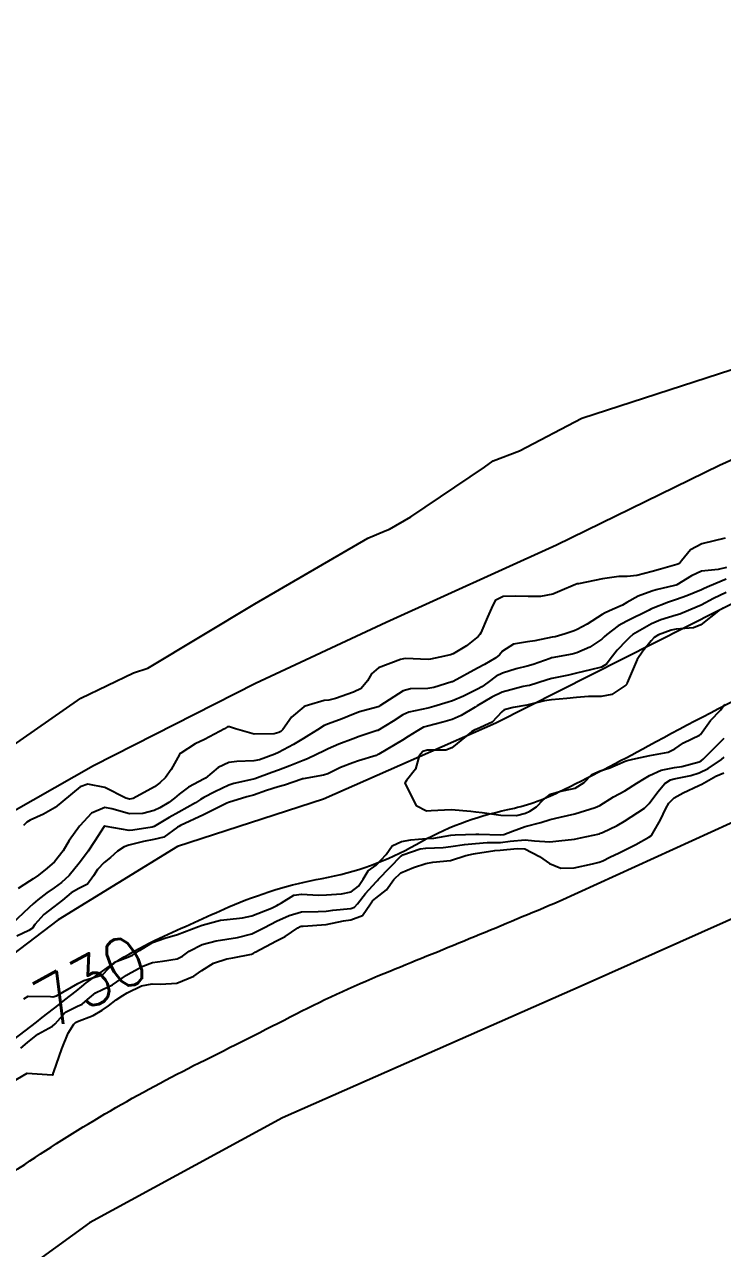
# Model space of a CAD drawing. Header units: metres. Extents: x 307586 to 320046, y 7427249 to 7434250.
# Drawn here: x 316180.6 to 316237.1, y 7433056.2 to 7433155.1 of the extents above; entities that cross this region are included whole.
import ezdxf
from ezdxf.enums import TextEntityAlignment as Align

# ---------------------------------------------------------------- set-up
doc = ezdxf.new("R2010")
doc.units = ezdxf.units.M
doc.header["$MEASUREMENT"] = 0
for name, color, linetype in [('Area', 45, 'Continuous'), ('Cotas', 45, 'Continuous'), ('Curvas de Nivel 1m', 11, 'Continuous'), ('Curvas de Nivel 5m', 15, 'Continuous'), ('Hidrografia', 140, 'Continuous'), ('Vias Primárias', 230, 'Continuous')]:
    doc.layers.add(name, color=color, linetype=linetype)
doc.styles.add('Style-STANDARD', font='STANDARD.shx')

msp = doc.modelspace()

# ---------------------------------------------------------------- linework, layer by layer
at = {"layer": 'Area'}
msp.add_polyline3d([(316176.796, 7433094.806, 742.466), (316185.194, 7433100.638, 739.438), (316189.456, 7433102.683, 733.603), (316190.604, 7433103.054, 733.561), (316199.255, 7433108.262, 733.597), (316208.382, 7433113.577, 733.8), (316209.79, 7433114.152, 733.842), (316210.135, 7433114.305, 733.87), (316211.853, 7433115.291, 733.876), (316217.832, 7433119.29, 733.904), (316218.519, 7433119.81, 733.958), (316220.654, 7433120.631, 733.942), (316225.689, 7433123.261, 734.013), (316237.808, 7433127.192, 734.085)], dxfattribs=at)
at = {"layer": 'Curvas de Nivel 1m', "flags": 128}
for points, elevation in [([(316237.274, 7433113.564), (316235.387, 7433113.098), (316234.468, 7433112.633), (316233.745, 7433111.726), (316233.567, 7433111.532), (316233.37, 7433111.431), (316232.053, 7433111.056), (316231.364, 7433110.865), (316230.131, 7433110.539), (316229.36, 7433110.458), (316228.681, 7433110.465), (316227.358, 7433110.292), (316225.406, 7433109.882), (316225.353, 7433109.878), (316225.308, 7433109.876), (316225.169, 7433109.832), (316223.909, 7433109.28), (316223.341, 7433109.05), (316222.336, 7433108.862), (316221.338, 7433108.845), (316220.355, 7433108.868), (316219.337, 7433108.866), (316218.694, 7433108.544), (316218.379, 7433107.909), (316218.05, 7433107.178), (316217.516, 7433105.918), (316217.44, 7433105.779), (316217.299, 7433105.627), (316216.352, 7433104.869), (316215.277, 7433104.227), (316215.076, 7433104.152), (316214.219, 7433103.961), (316213.444, 7433103.796), (316213.271, 7433103.778), (316211.422, 7433103.838), (316211.271, 7433103.825), (316211.035, 7433103.758), (316209.264, 7433103.086), (316208.687, 7433102.597), (316208.365, 7433102.029), (316207.846, 7433101.435), (316207.244, 7433101.13), (316205.79, 7433100.613), (316205.237, 7433100.49), (316204.86, 7433100.45), (316203.609, 7433100.086), (316203.323, 7433099.998), (316203.231, 7433099.952), (316202.218, 7433099.1), (316201.517, 7433098.107), (316201.355, 7433097.955), (316201.201, 7433097.872), (316200.835, 7433097.751), (316199.199, 7433097.746), (316197.693, 7433098.155), (316197.206, 7433098.336), (316197.044, 7433098.324), (316196.805, 7433098.166), (316195.194, 7433097.302), (316194.437, 7433096.951), (316193.284, 7433096.209), (316193.232, 7433096.16), (316193.181, 7433096.095), (316192.491, 7433094.889), (316192.032, 7433094.221), (316191.586, 7433093.789), (316191.145, 7433093.468), (316189.428, 7433092.547), (316189.135, 7433092.475), (316188.828, 7433092.571), (316187.144, 7433093.418), (316185.753, 7433093.687), (316185.145, 7433093.489), (316183.749, 7433092.321), (316183.128, 7433091.802), (316182.185, 7433091.276), (316181.109, 7433090.774), (316180.833, 7433090.628), (316180.579, 7433090.358)], 733), ([(316237.368, 7433111.193), (316236.711, 7433111.035), (316235.365, 7433110.913), (316234.549, 7433110.53), (316233.353, 7433109.785), (316233.315, 7433109.769), (316233.166, 7433109.732), (316231.704, 7433109.39), (316231.346, 7433109.294), (316230.227, 7433108.88), (316229.332, 7433108.366), (316228.961, 7433108.152), (316228.174, 7433107.791), (316227.581, 7433107.537), (316227.319, 7433107.401), (316226.119, 7433106.626), (316225.307, 7433106.189), (316225.053, 7433106.084), (316224.339, 7433105.84), (316223.543, 7433105.604), (316223.299, 7433105.556), (316221.878, 7433105.28), (316221.293, 7433105.188), (316220.174, 7433105.002), (316219.281, 7433104.448), (316219.037, 7433104.142), (316218.744, 7433103.905), (316217.808, 7433103.374), (316217.264, 7433103.058), (316215.293, 7433101.99), (316215.253, 7433101.974), (316215.237, 7433101.966), (316215.188, 7433101.951), (316213.718, 7433101.495), (316213.247, 7433101.419), (316211.826, 7433101.405), (316211.245, 7433101.246), (316209.372, 7433100.018), (316209.289, 7433099.962), (316209.232, 7433099.935), (316207.731, 7433099.529), (316207.223, 7433099.349), (316206.307, 7433098.963), (316205.21, 7433098.57), (316204.857, 7433098.425), (316204.313, 7433098.079), (316203.634, 7433097.65), (316203.196, 7433097.391), (316202.39, 7433096.899), (316201.184, 7433096.247), (316200.873, 7433096.115), (316199.648, 7433095.661), (316199.174, 7433095.567), (316197.795, 7433095.532), (316197.172, 7433095.437), (316196.305, 7433095.034), (316195.262, 7433094.188), (316195.152, 7433094.118), (316193.909, 7433093.438), (316193.14, 7433092.883), (316192.776, 7433092.574), (316192.31, 7433092.218), (316191.579, 7433091.775), (316191.126, 7433091.572), (316190.209, 7433091.329), (316189.123, 7433091.309), (316187.693, 7433091.708), (316187.128, 7433091.797), (316186.051, 7433091.364), (316185.113, 7433090.339), (316185.088, 7433090.3), (316184.256, 7433089.152), (316183.769, 7433088.32), (316183.074, 7433087.414), (316182.49, 7433086.914), (316181.786, 7433086.343), (316181.359, 7433086.047), (316181.056, 7433085.862), (316180.146, 7433085.264)], 732), ([(316237.359, 7433110.243), (316235.991, 7433109.7), (316235.562, 7433109.495), (316235.348, 7433109.392), (316234.167, 7433108.895), (316233.336, 7433108.601), (316232.683, 7433108.387), (316231.325, 7433107.857), (316231.253, 7433107.822), (316231.13, 7433107.753), (316229.314, 7433106.85), (316228.611, 7433106.486), (316227.703, 7433105.796), (316227.503, 7433105.595), (316227.297, 7433105.398), (316226.342, 7433104.759), (316225.28, 7433104.305), (316224.907, 7433104.205), (316223.274, 7433103.898), (316223.234, 7433103.89), (316223.13, 7433103.851), (316221.76, 7433103.373), (316221.267, 7433103.231), (316220.386, 7433103.005), (316219.261, 7433102.664), (316218.755, 7433102.408), (316218.076, 7433101.912), (316217.597, 7433101.569), (316217.247, 7433101.368), (316216.117, 7433100.812), (316215.238, 7433100.431), (316214.88, 7433100.31), (316213.718, 7433099.965), (316213.343, 7433099.858), (316213.231, 7433099.834), (316211.694, 7433099.518), (316211.223, 7433099.302), (316210.443, 7433098.773), (316209.203, 7433098.042), (316209.188, 7433098.035), (316209.141, 7433098.021), (316207.691, 7433097.542), (316207.196, 7433097.368), (316206.055, 7433096.92), (316205.188, 7433096.547), (316204.866, 7433096.393), (316204.255, 7433096.079), (316203.516, 7433095.749), (316203.176, 7433095.618), (316202.09, 7433095.18), (316201.164, 7433094.828), (316200.639, 7433094.64), (316199.26, 7433094.138), (316199.153, 7433094.108), (316197.556, 7433093.749), (316197.147, 7433093.608), (316196.036, 7433093.071), (316195.137, 7433092.628), (316194.863, 7433092.465), (316194.452, 7433092.197), (316193.125, 7433091.438), (316192.337, 7433091.002), (316191.113, 7433090.278), (316190.964, 7433090.232), (316189.398, 7433089.966), (316189.108, 7433089.951), (316187.246, 7433090.279), (316187.113, 7433090.304), (316187.092, 7433090.301), (316187.077, 7433090.28), (316186.309, 7433089.073), (316185.785, 7433088.293), (316185.488, 7433087.887), (316185.073, 7433087.314), (316184.251, 7433086.312), (316183.63, 7433085.746), (316183.048, 7433085.318), (316182.461, 7433084.916), (316181.737, 7433084.343), (316181.351, 7433084.025), (316181.027, 7433083.734), (316179.598, 7433082.371)], 731), ([(316237.095, 7433107.915), (316236.741, 7433107.689), (316235.312, 7433106.571), (316234.699, 7433106.326), (316233.308, 7433106.209), (316232.904, 7433106.137), (316231.886, 7433105.744), (316231.518, 7433105.53), (316231.296, 7433105.283), (316230.611, 7433104.432), (316230.168, 7433103.767), (316229.348, 7433101.872), (316229.315, 7433101.779), (316229.252, 7433101.693), (316228.109, 7433100.926), (316227.243, 7433100.787), (316226.217, 7433100.789), (316225.242, 7433100.702), (316224.462, 7433100.617), (316223.24, 7433100.519), (316222.679, 7433100.416), (316221.235, 7433100.089), (316220.138, 7433099.886), (316219.419, 7433099.708), (316219.227, 7433099.528), (316218.432, 7433098.69), (316217.206, 7433098.133), (316217.048, 7433098.08), (316216.77, 7433097.926), (316215.19, 7433096.616), (316214.697, 7433096.446), (316213.188, 7433096.432), (316212.84, 7433096.32), (316212.548, 7433095.976), (316212.253, 7433094.893), (316211.518, 7433093.986), (316211.376, 7433093.762), (316212.307, 7433091.978), (316213.129, 7433091.549), (316213.516, 7433091.579), (316215.13, 7433091.635), (316216.712, 7433091.509), (316217.128, 7433091.472), (316217.625, 7433091.418), (316219.126, 7433091.177), (316220.394, 7433091.15), (316221.128, 7433091.355), (316221.491, 7433091.504), (316222.031, 7433091.861), (316222.553, 7433092.441), (316223.143, 7433092.874), (316223.89, 7433093.098), (316225.148, 7433093.38), (316225.872, 7433093.819), (316226.501, 7433094.471), (316227.167, 7433094.759), (316227.959, 7433095.004), (316229.179, 7433095.548), (316229.354, 7433095.604), (316230.046, 7433095.767), (316231.185, 7433095.997), (316232.651, 7433096.273), (316233.191, 7433096.541), (316233.892, 7433097.027), (316235.202, 7433097.644), (316235.279, 7433097.709), (316236.084, 7433098.833), (316236.896, 7433099.685), (316237.238, 7433100.152)], 729), ([(316180.359, 7433072.358), (316180.898, 7433072.817), (316181.736, 7433073.511), (316182.911, 7433074.132), (316183.114, 7433074.327), (316183.972, 7433075.27), (316184.935, 7433075.755), (316185.308, 7433075.926), (316185.74, 7433076.292), (316186.391, 7433076.843), (316186.951, 7433077.109), (316187.745, 7433077.483), (316188.888, 7433078.261), (316188.933, 7433078.291), (316188.964, 7433078.311), (316190.22, 7433078.996), (316190.979, 7433079.296), (316191.8, 7433079.402), (316192.983, 7433079.572), (316193.404, 7433079.786), (316193.943, 7433080.196), (316194.999, 7433080.753), (316196.123, 7433081.048), (316197.003, 7433081.17), (316197.862, 7433081.294), (316199.008, 7433081.616), (316200.035, 7433082.125), (316201.018, 7433082.637), (316202.029, 7433083.094), (316203.026, 7433083.384), (316204.366, 7433083.41), (316205.027, 7433083.432), (316205.571, 7433083.511), (316207.029, 7433083.663), (316207.304, 7433083.763), (316207.548, 7433084.035), (316208.211, 7433084.862), (316209.06, 7433085.796), (316209.168, 7433085.912), (316209.265, 7433086.017), (316211.082, 7433087.91), (316211.13, 7433087.942), (316211.233, 7433087.989), (316212.608, 7433088.457), (316213.091, 7433088.523), (316214.482, 7433088.566), (316215.093, 7433088.645), (316216.212, 7433088.818), (316217.098, 7433088.908), (316218.036, 7433088.973), (316219.099, 7433088.993), (316219.903, 7433089.086), (316221.103, 7433089.198), (316221.857, 7433089.107), (316223.101, 7433089.041), (316223.822, 7433089.123), (316225.104, 7433089.26), (316225.575, 7433089.354), (316227.111, 7433089.695), (316227.188, 7433089.723), (316227.361, 7433089.798), (316228.542, 7433090.363), (316229.122, 7433090.7), (316230.746, 7433091.756), (316231.137, 7433092.14), (316231.821, 7433093.068), (316232.402, 7433093.738), (316232.85, 7433094.041), (316233.159, 7433094.133), (316234.486, 7433094.394), (316235.166, 7433094.599), (316235.907, 7433094.963), (316236.975, 7433095.683), (316237.185, 7433095.88)], 731), ([(316179.613, 7433069.617), (316180.873, 7433070.35), (316182.871, 7433070.222), (316182.953, 7433070.248), (316182.975, 7433070.328), (316183.011, 7433070.465), (316183.652, 7433072.319), (316184.17, 7433073.576), (316184.632, 7433074.304), (316184.77, 7433074.447), (316184.916, 7433074.519), (316186.208, 7433075.003), (316186.93, 7433075.424), (316187.429, 7433075.781), (316188.041, 7433076.269), (316188.592, 7433076.618), (316188.949, 7433076.824), (316190.111, 7433077.399), (316190.956, 7433077.57), (316191.65, 7433077.529), (316192.957, 7433077.618), (316194.336, 7433078.189), (316194.71, 7433078.441), (316194.97, 7433078.643), (316195.911, 7433079.238), (316196.984, 7433079.579), (316197.471, 7433079.669), (316198.99, 7433079.957), (316199.114, 7433080.015), (316199.293, 7433080.135), (316201.002, 7433081.041), (316201.708, 7433081.401), (316202.733, 7433082.093), (316202.914, 7433082.191), (316203.014, 7433082.219), (316203.155, 7433082.229), (316205.016, 7433082.368), (316206.418, 7433082.647), (316207.02, 7433082.742), (316207.967, 7433083.087), (316208.618, 7433084.024), (316208.782, 7433084.277), (316209.04, 7433084.495), (316209.912, 7433085.145), (316210.502, 7433085.998), (316211.068, 7433086.542), (316212.09, 7433086.963), (316213.076, 7433087.294), (316213.654, 7433087.387), (316215.079, 7433087.531), (316216.322, 7433087.931), (316216.93, 7433088.078), (316217.086, 7433088.104), (316218.661, 7433088.333), (316219.09, 7433088.367), (316220.469, 7433088.502), (316221.092, 7433088.471), (316222.267, 7433087.858), (316223.077, 7433087.286), (316223.995, 7433086.919), (316225.074, 7433086.939), (316226.54, 7433087.271), (316227.079, 7433087.389), (316227.384, 7433087.493), (316227.947, 7433087.791), (316228.714, 7433088.158), (316229.091, 7433088.33), (316230.048, 7433088.816), (316231.108, 7433089.399), (316231.306, 7433089.552), (316231.433, 7433089.747), (316232.046, 7433090.818), (316232.468, 7433091.737), (316232.711, 7433092.161), (316233.141, 7433092.578), (316233.872, 7433092.997), (316235.152, 7433093.59), (316235.382, 7433093.707), (316236.524, 7433094.328), (316237.167, 7433094.607)], 732)]:
    msp.add_lwpolyline(points, dxfattribs=dict(at, elevation=elevation))
at = {"layer": 'Curvas de Nivel 5m', "elevation": 730, "flags": 128}
for points in [[(316237.345, 7433109.164), (316236.332, 7433108.701), (316235.33, 7433108.167), (316235.017, 7433108.024), (316234.308, 7433107.72), (316233.617, 7433107.43), (316233.319, 7433107.342), (316232.082, 7433106.976), (316231.312, 7433106.658), (316229.801, 7433105.773), (316229.532, 7433105.544), (316229.296, 7433105.288), (316228.553, 7433104.518), (316227.988, 7433103.793), (316227.683, 7433103.382), (316227.266, 7433103.135), (316226.387, 7433102.936), (316225.261, 7433102.65), (316224.598, 7433102.498), (316223.257, 7433102.226), (316222.96, 7433102.149), (316222.061, 7433101.862), (316221.447, 7433101.672), (316221.25, 7433101.625), (316220.949, 7433101.574), (316219.245, 7433101.121), (316218.424, 7433100.725), (316217.234, 7433100.031), (316217.052, 7433099.923), (316215.932, 7433099.23), (316215.218, 7433098.93), (316214.46, 7433098.712), (316213.209, 7433098.39), (316212.895, 7433098.286), (316212.347, 7433097.979), (316211.652, 7433097.531), (316211.195, 7433097.248), (316209.285, 7433096.119), (316209.183, 7433096.063), (316209.153, 7433096.05), (316209.061, 7433096.021), (316207.637, 7433095.574), (316207.174, 7433095.428), (316206.186, 7433095.036), (316205.16, 7433094.538), (316204.812, 7433094.42), (316203.154, 7433094.13), (316203.12, 7433094.123), (316203.045, 7433094.091), (316201.649, 7433093.604), (316201.147, 7433093.469), (316200.191, 7433093.172), (316199.14, 7433092.818), (316198.619, 7433092.664), (316197.133, 7433092.216), (316197.003, 7433092.162), (316195.123, 7433091.212), (316193.257, 7433090.351), (316193.114, 7433090.28), (316193.069, 7433090.255), (316193.011, 7433090.211), (316191.904, 7433089.419), (316191.098, 7433089.224), (316190.265, 7433089.073), (316189.09, 7433088.753), (316188.714, 7433088.639), (316188.152, 7433088.269), (316187.586, 7433087.767), (316187.074, 7433087.357), (316186.55, 7433086.803), (316186.234, 7433086.288), (316185.727, 7433085.619), (316185.048, 7433085.279), (316184.427, 7433084.924), (316183.711, 7433084.32), (316183.028, 7433083.79), (316182.202, 7433083.157), (316181.486, 7433082.345), (316181.298, 7433082.059), (316181.008, 7433081.881), (316180.039, 7433081.405)], [(316180.6, 7433076.355), (316180.945, 7433076.569), (316182.744, 7433076.533), (316182.945, 7433076.516), (316183.226, 7433076.606), (316184.956, 7433077.59), (316185.431, 7433077.823), (316186.963, 7433078.28), (316187.927, 7433079.322), (316188.985, 7433079.729), (316189.365, 7433079.877), (316189.932, 7433080.246), (316191, 7433080.892), (316191.981, 7433081.243), (316193.006, 7433081.542), (316194.705, 7433082.185), (316195.014, 7433082.303), (316196.488, 7433082.696), (316197.019, 7433082.767), (316198.262, 7433082.906), (316199.022, 7433083.064), (316200.602, 7433083.69), (316201.031, 7433083.905), (316201.17, 7433083.971), (316201.402, 7433084.106), (316202.419, 7433084.719), (316203.044, 7433084.801), (316204.399, 7433084.714), (316205.043, 7433084.747), (316206.251, 7433084.841), (316207.047, 7433084.996), (316207.647, 7433085.441), (316208.018, 7433086.03), (316208.41, 7433086.686), (316209.074, 7433087.163), (316209.883, 7433088.008), (316210.37, 7433088.724), (316211.099, 7433089.075), (316211.876, 7433089.208), (316213.103, 7433089.297), (316213.726, 7433089.342), (316215.107, 7433089.569), (316215.444, 7433089.609), (316217.109, 7433089.665), (316217.362, 7433089.665), (316219.108, 7433089.596), (316219.379, 7433089.626), (316220.079, 7433089.886), (316221.117, 7433090.266), (316222.369, 7433090.609), (316223.123, 7433090.828), (316223.941, 7433091.025), (316225.128, 7433091.3), (316226.775, 7433091.805), (316227.135, 7433091.977), (316228.256, 7433092.674), (316229.147, 7433093.155), (316230.127, 7433093.765), (316230.762, 7433094.153), (316231.162, 7433094.382), (316232.095, 7433094.814), (316233.172, 7433095.034), (316233.764, 7433095.134), (316235.18, 7433095.507), (316235.318, 7433095.57), (316235.498, 7433095.705), (316237.2, 7433097.418)]]:
    msp.add_lwpolyline(points, dxfattribs=at)
at = {"layer": 'Hidrografia', "elevation": 735.418}
msp.add_lwpolyline([(316341.692, 7433148.823), (316317.462, 7433140.929), (316300.322, 7433135.03), (316280.736, 7433128.536), (316254.771, 7433116.832), (316218.727, 7433098.62), (316204.814, 7433092.47), (316193.001, 7433088.653), (316183.372, 7433082.733), (316161.6, 7433066.193), (316141.656, 7433049.239), (316128.334, 7433034.066), (316109.216, 7433008.468), (316102.473, 7433000.656), (316095.756, 7432992.79), (316087.031, 7432982.208), (316083.822, 7432978.316), (316071.538, 7432959.202)], dxfattribs=at)
at = {"layer": 'Hidrografia'}
msp.add_lwpolyline([(316170.326, 7433066.407, 0.023239), (316185.268, 7433077.344, -0.06165), (316191.566, 7433081.25, -0.004482), (316197.17, 7433083.774, -0.058843), (316204.71, 7433086.078, 0.084883), (316212.29, 7433088.831, -0.077681), (316219.699, 7433091.642, 0.061932), (316223.833, 7433093.065, 0.010909), (316231.055, 7433096.796, -0.010305), (316241.169, 7433102.036, 0.044378), (316253.486, 7433109.523, -0.084439), (316261.164, 7433113.388, 0.080372), (316270.866, 7433118.174, -0.094094), (316280.743, 7433122.717, 0.051163), (316295.465, 7433128.019, -0.018483), (316304.836, 7433132.102, -0.144651), (316309.618, 7433132.518, 0.26419), (316312.144, 7433133.343, -0.160222), (316321.148, 7433138.436, -0.007951), (316327.731, 7433139.642, 0.061882)], format="xyb", dxfattribs=at)
at = {"layer": 'Vias Primárias'}
msp.add_lwpolyline([(316334.595, 7433155.063), (316309.409, 7433148.443), (316288.636, 7433141.235), (316276.215, 7433136.406), (316258.389, 7433128.995), (316246.469, 7433123.806), (316236.807, 7433119.442), (316223.631, 7433112.995), (316209.866, 7433106.751), (316199.322, 7433101.824), (316186.233, 7433095.186), (316178.195, 7433090.621)], dxfattribs=at)
msp.add_lwpolyline([(316334.595, 7433155.063), (316309.409, 7433148.443), (316288.636, 7433141.235), (316276.215, 7433136.406), (316258.389, 7433128.995), (316246.469, 7433123.806), (316236.807, 7433119.442), (316223.631, 7433112.995), (316209.866, 7433106.751), (316199.322, 7433101.824), (316186.233, 7433095.186), (316178.195, 7433090.621)], dxfattribs=at)
for points in [[(316172.021, 7433057.011, -0.006715), (316180.664, 7433062.979, -0.032081), (316194.773, 7433071.185, 0.002605), (316202.596, 7433075.137, -0.022249), (316210.163, 7433078.594, 0.003609), (316223.856, 7433084.243), (316237.676, 7433090.541), (316249.13, 7433095.49), (316261.872, 7433101.05), (316281.002, 7433109.287), (316293.534, 7433114.682), (316304.315, 7433118.845), (316320.532, 7433124.568), (316323.771, 7433125.894)], [(316172.021, 7433057.011, -0.006715), (316180.664, 7433062.979, -0.032081), (316194.773, 7433071.185, 0.002605), (316202.596, 7433075.137, -0.022249), (316210.163, 7433078.594, 0.003609), (316223.856, 7433084.243), (316237.676, 7433090.541), (316249.13, 7433095.49), (316261.872, 7433101.05), (316281.002, 7433109.287), (316293.534, 7433114.682), (316304.315, 7433118.845), (316320.532, 7433124.568), (316323.771, 7433125.894)], [(316340.938, 7433124.193), (316315.777, 7433116.02), (316286.964, 7433104.577), (316260.297, 7433092.842), (316225.862, 7433077.494), (316201.495, 7433066.728), (316185.893, 7433058.254), (316174.588, 7433050.081), (316162.82, 7433039.532, 0.040395), (316156.324, 7433032.687, -0.020352), (316151.046, 7433026.659, 0.046337), (316145.248, 7433019.3, 0.003393), (316136.667, 7433005.848), (316117.586, 7432973.323), (316107.473, 7432958.275)], [(316340.938, 7433124.193), (316315.777, 7433116.02), (316286.964, 7433104.577), (316260.297, 7433092.842), (316225.862, 7433077.494), (316201.495, 7433066.728), (316185.893, 7433058.254), (316174.588, 7433050.081), (316162.82, 7433039.532, 0.040395), (316156.324, 7433032.687, -0.020352), (316151.046, 7433026.659, 0.046337), (316145.248, 7433019.3, 0.003393), (316136.667, 7433005.848), (316117.586, 7432973.323), (316107.473, 7432958.275)]]:
    msp.add_lwpolyline(points, format="xyb", dxfattribs=at)

# ---------------------------------------------------------------- texts
at = {"layer": 'Cotas', "style": 'Style-STANDARD'}
msp.add_text('730', height=4, rotation=28.47555, dxfattribs=at).set_placement((316185.979, 7433077.816, 730), align=Align.MIDDLE_CENTER)

doc.saveas('drawing.dxf')
